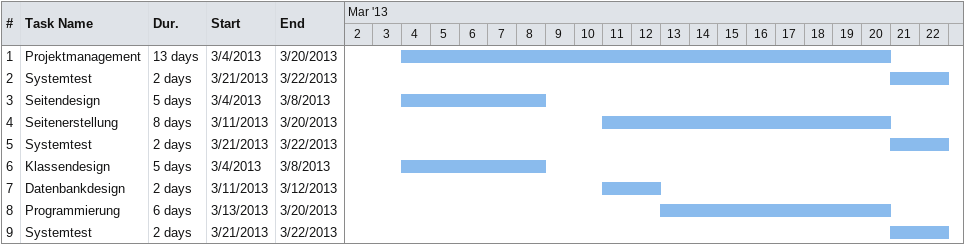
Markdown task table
| ID | Task | Duration | Start | Finish |
|---|---|---|---|---|
| 1 | Projektmanagement | 13d | 2013-03-04 | 2013-03-20 |
| 2 | Systemtest | 2d | 2013-03-21 | 2013-03-22 |
| 3 | Seitendesign | 5d | 2013-03-04 | 2013-03-08 |
| 4 | Seitenerstellung | 8d | 2013-03-11 | 2013-03-20 |
| 5 | Systemtest | 2d | 2013-03-21 | 2013-03-22 |
| 6 | Klassendesign | 5d | 2013-03-04 | 2013-03-08 |
| 7 | Datenbankdesign | 2d | 2013-03-11 | 2013-03-12 |
| 8 | Programmierung | 6d | 2013-03-13 | 2013-03-20 |
| 9 | Systemtest | 2d | 2013-03-21 | 2013-03-22 |
